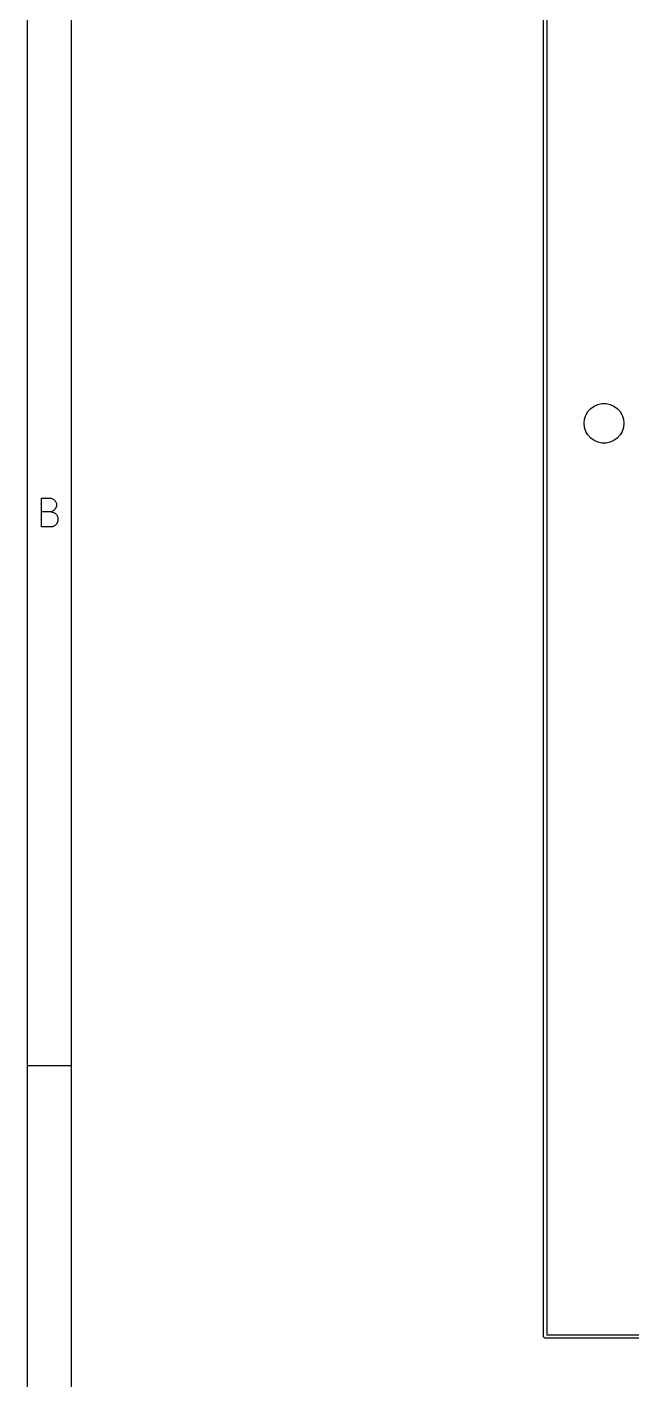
# Model space of a CAD drawing. Extents: x 10 to 287, y -200 to -10.
# Drawn here: x 10 to 37.4, y -124.2 to -62.9 of the extents above; entities that cross this region are included whole.
import ezdxf

# ---------------------------------------------------------------- set-up
doc = ezdxf.new("R2010")
doc.units = 0
doc.layers.add('BLACK', color=7, linetype='CONTINUOUS')

msp = doc.modelspace()

# ---------------------------------------------------------------- linework, layer by layer
at = {"layer": 'BLACK', "linetype": 'CONTINUOUS'}
for p, q in [((10, -10), (10, -200.007)), ((12, -12), (12, -198.007)), ((33.4159, -122.27), (33.4163, -36.7559)), ((33.5663, -36.8309), (33.5659, -122.195)), ((35.4319, -80.371), (35.5578, -80.2312)), ((35.5578, -80.2312), (35.71, -80.1206)), ((35.71, -80.1206), (35.8819, -80.044)), ((35.8819, -80.044), (36.0659, -80.0049)), ((36.0659, -80.0049), (36.2541, -80.0049)), ((36.2541, -80.0049), (36.4381, -80.044)), ((36.4381, -80.044), (36.61, -80.1206)), ((36.61, -80.1206), (36.7622, -80.2312)), ((36.7622, -80.2312), (36.8881, -80.371)), ((35.26, -80.9), (35.2797, -80.7129)), ((35.2797, -81.0871), (35.26, -80.9)), ((35.2797, -80.7129), (35.3378, -80.5339)), ((35.3378, -80.5339), (35.4319, -80.371)), ((36.8881, -80.371), (36.9822, -80.5339)), ((36.9822, -80.5339), (37.0403, -80.7129)), ((37.0403, -80.7129), (37.06, -80.9)), ((37.06, -80.9), (37.0403, -81.0871)), ((35.3378, -81.2661), (35.2797, -81.0871)), ((35.4319, -81.429), (35.3378, -81.2661)), ((35.5578, -81.5688), (35.4319, -81.429)), ((36.8881, -81.429), (36.7622, -81.5688)), ((36.9822, -81.2661), (36.8881, -81.429)), ((37.0403, -81.0871), (36.9822, -81.2661)), ((35.71, -81.6794), (35.5578, -81.5688)), ((35.8819, -81.756), (35.71, -81.6794)), ((36.0659, -81.7951), (35.8819, -81.756)), ((36.2541, -81.7951), (36.0659, -81.7951)), ((36.4381, -81.756), (36.2541, -81.7951)), ((36.61, -81.6794), (36.4381, -81.756)), ((36.7622, -81.5688), (36.61, -81.6794)), ((10.6595, -85.5881), (10.6595, -84.2881)), ((10.6595, -84.2881), (11.0929, -84.2881)), ((11.0929, -84.2881), (11.2167, -84.35)), ((11.2167, -84.35), (11.2786, -84.4119)), ((11.2786, -84.4119), (11.3405, -84.5357)), ((11.3405, -84.5357), (11.3405, -84.6595)), ((11.0929, -84.9071), (10.6595, -84.9071)), ((11.2167, -84.8452), (11.0929, -84.9071)), ((11.0929, -84.9071), (11.2786, -84.969)), ((11.2786, -84.7833), (11.2167, -84.8452)), ((11.3405, -84.6595), (11.2786, -84.7833)), ((11.2786, -84.969), (11.3405, -85.031)), ((11.3405, -85.031), (11.4024, -85.1548)), ((11.4024, -85.1548), (11.4024, -85.3405)), ((11.1548, -85.5881), (10.6595, -85.5881)), ((11.2786, -85.5262), (11.1548, -85.5881)), ((11.3405, -85.4643), (11.2786, -85.5262)), ((11.4024, -85.3405), (11.3405, -85.4643)), ((10, -110), (12, -110)), ((33.4225, -122.288), (33.4159, -122.27)), ((33.4259, -122.307), (33.4225, -122.288)), ((33.4311, -122.312), (33.4259, -122.307)), ((33.4334, -122.318), (33.4311, -122.312)), ((33.4503, -122.328), (33.4334, -122.318)), ((33.4652, -122.34), (33.4503, -122.328)), ((33.475, -122.342), (33.4652, -122.34)), ((33.4778, -122.344), (33.475, -122.342)), ((33.4811, -122.343), (33.4778, -122.344)), ((33.4909, -122.345), (33.4811, -122.343)), ((206.846, -122.345), (33.4909, -122.345)), ((33.5659, -122.195), (206.771, -122.195))]:
    msp.add_line(p, q, dxfattribs=at)

doc.saveas('drawing.dxf')
